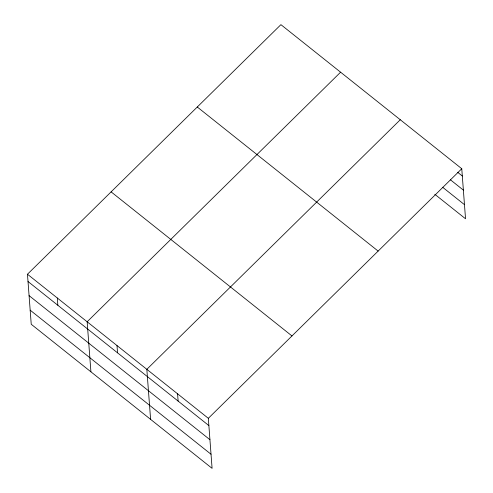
<?xml version="1.0" encoding="UTF-8"?>
<svg xmlns="http://www.w3.org/2000/svg" width="493" height="493" viewBox="0 0 493 493"><rect width="100%" height="100%" fill="white"/><g stroke="black" fill="none" stroke-linecap="round" stroke-linejoin="round"><path stroke-width="0.74" d="M27.466 274.231L208.329 418.31L212.089 468.35L31.232 324.271L27.466 274.231L280.911 24.65L461.768 168.729L465.534 218.769L434.789 194.273M340.595 72.194L87.15 321.781L90.915 371.821M400.279 119.744L146.834 369.325L150.599 419.364M208.329 418.31L461.768 168.729M457.59 172.248L462.317 176.013M450.374 179.76L463.377 190.119M442.597 187.229L464.474 204.657M197.274 107.012L378.137 251.091M111.104 191.869L291.967 335.949M28.015 281.521L208.878 425.595M29.075 295.627L209.938 439.707M30.165 310.165L211.029 454.244M177.579 393.821L178.127 401.105M116.995 345.55L117.544 352.84M57.311 298.006L57.854 305.29"/></g></svg>
